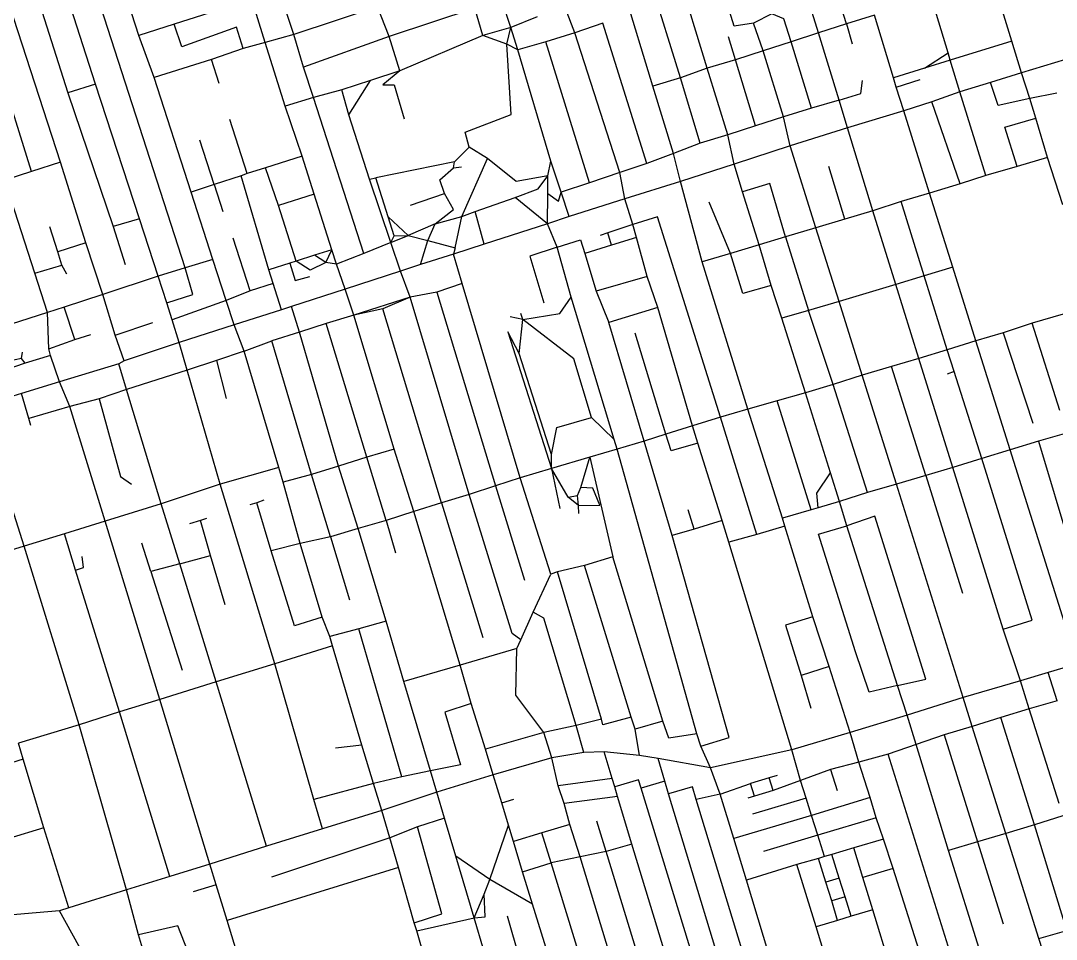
# Model space of a CAD drawing. Header units: metres. Extents: x 609554 to 651406, y 4826501 to 4857446.
# Drawn here: x 626568 to 628360, y 4834474 to 4836062 of the extents above; entities that cross this region are included whole.
import ezdxf

# ---------------------------------------------------------------- set-up
doc = ezdxf.new("R2010")
doc.units = ezdxf.units.M

msp = doc.modelspace()

# ---------------------------------------------------------------- linework, layer by layer
at = {"layer": 'ROADS'}
for points in [[(628283.1, 4836026.8), (628203.4, 4836285.9)], [(628172.6, 4836006.2), (628097.6, 4836253.4)], [(627996.6, 4836056.5), (627944.4, 4836220.9)], [(627948.5, 4836040.8), (627897.1, 4836205.9)], [(626852.8, 4835634.9), (626676.6, 4836180.9)], [(627755.6, 4835979.9), (627705.8, 4836144.3)], [(626697.5, 4835952.5), (626644.3, 4836119.5)], [(627709.4, 4835963.5), (627658.3, 4836128.6)], [(626596.5, 4836104.2), (626650, 4835937.3)], [(626772.8, 4836036.4), (626748, 4836113.7)], [(627661.8, 4835948.9), (627611.5, 4836114.5)], [(627836.2, 4836057.8), (627802.4, 4836052.6), (627784.4, 4836110.7)], [(626637, 4835817.3), (626549.1, 4836088.9)], [(626967.9, 4836099.1), (626833.9, 4836056.3)], [(626991.4, 4836024.6), (626967.9, 4836099.1)], [(627040.5, 4836038.1), (627023.7, 4836090.1)], [(627185.5, 4836086), (627040.5, 4836038.1)], [(627205.5, 4836034.5), (627185.5, 4836086)], [(627353.7, 4836083.5), (627205.5, 4836034.5)], [(627367.6, 4836036.7), (627353.7, 4836083.5)], [(627416, 4836050), (627401.7, 4836093.9)], [(627526.6, 4836041), (627510.9, 4836082.9)], [(627461.8, 4836068.5), (627416, 4836050)], [(627867.9, 4836073.7), (627836.2, 4836057.8)], [(627901, 4836025.7), (627888.6, 4836065.3), (627867.9, 4836073.7)], [(628045.1, 4836071.7), (627996.6, 4836056.5)], [(628078.1, 4835963.4), (628045.1, 4836071.7)], [(626833.9, 4836056.3), (626772.8, 4836036.4)], [(626953.4, 4836013.7), (626941.8, 4836050.9), (626846.9, 4836017), (626833.9, 4836056.3)], [(627416, 4836050), (627367.6, 4836036.7)], [(627409.2, 4836021.6), (627416, 4836050)], [(627428.5, 4836011.5), (627416, 4836050)], [(627651.4, 4835815.3), (627575.3, 4836057.9), (627526.6, 4836041)], [(627852.8, 4836010), (627836.2, 4836057.8)], [(627996.6, 4836056.5), (627948.5, 4836040.8)], [(627996.6, 4836056.5), (628006.8, 4836022.1)], [(626799.3, 4835963.6), (626772.8, 4836036.4)], [(627040.5, 4836038.1), (626991.4, 4836024.6)], [(627057.5, 4835981.8), (627040.5, 4836038.1)], [(627205.5, 4836034.5), (627057.5, 4835981.8)], [(627224.1, 4835975.5), (627205.5, 4836034.5)], [(627367.6, 4836036.7), (627224.1, 4835975.5)], [(627409.2, 4836021.6), (627367.6, 4836036.7)], [(627526.6, 4836041), (627476.7, 4836025.6)], [(627604.7, 4835799.8), (627526.6, 4836041)], [(627804.6, 4835994.5), (627792.9, 4836034)], [(627948.5, 4836040.8), (627901, 4836025.7)], [(627984.3, 4835924.9), (627948.5, 4836040.8)], [(626953.4, 4836013.7), (626898.5, 4835995)], [(626991.4, 4836024.6), (626953.4, 4836013.7)], [(627026, 4835914.4), (626991.4, 4836024.6)], [(627344.3, 4835843.1), (627337, 4835869.2), (627416.8, 4835899.7), (627409.2, 4836021.6)], [(627428.5, 4836011.5), (627409.2, 4836021.6)], [(627476.7, 4836025.6), (627428.5, 4836011.5)], [(627485.1, 4835819.1), (627428.5, 4836011.5)], [(627552.4, 4835781.5), (627476.7, 4836025.6)], [(627852.8, 4836010), (627804.6, 4835994.5)], [(627901, 4836025.7), (627852.8, 4836010)], [(627888.1, 4835896), (627852.8, 4836010)], [(627936, 4835910.8), (627901, 4836025.7)], [(628283.1, 4836026.8), (628176.3, 4835993.8)], [(628299.8, 4835972), (628283.1, 4836026.8)], [(626898.5, 4835995), (626799.3, 4835963.6)], [(626911.7, 4835953.3), (626898.5, 4835995)], [(627804.6, 4835994.5), (627755.6, 4835979.9)], [(627839.6, 4835880.4), (627804.6, 4835994.5)], [(628131.8, 4835980.2), (628172.6, 4836006.2)], [(628176.3, 4835993.8), (628131.8, 4835980.2)], [(628176.3, 4835993.8), (628172.6, 4836006.2)], [(628193.1, 4835939.1), (628176.3, 4835993.8)], [(628394.6, 4836001), (628299.8, 4835972)], [(626587, 4835801.3), (626530.4, 4835981.3), (626481.6, 4835966)], [(627074.6, 4835929), (627057.5, 4835981.8)], [(627224.1, 4835975.5), (627173.3, 4835958.8)], [(627224.1, 4835975.5), (627194.8, 4835951.1), (627214.3, 4835951.3), (627231.8, 4835892.1)], [(627755.6, 4835979.9), (627709.4, 4835963.5)], [(627791.5, 4835864.7), (627755.6, 4835979.9)], [(628131.8, 4835980.2), (628078.1, 4835963.4)], [(626863.3, 4835765.8), (626799.3, 4835963.6)], [(627173.3, 4835958.8), (627123.7, 4835942.6)], [(627135.8, 4835899.2), (627173.3, 4835958.8)], [(627709.4, 4835963.5), (627661.8, 4835948.9)], [(627743.7, 4835850.2), (627709.4, 4835963.5)], [(627984.3, 4835924.9), (628021.7, 4835936.1), (628024.4, 4835958.4)], [(628082.9, 4835947.4), (628078.1, 4835963.4)], [(628082.9, 4835947.4), (628124.2, 4835960.2)], [(628299.8, 4835972), (628246.1, 4835955.3)], [(628313.9, 4835927.4), (628299.8, 4835972)], [(626697.5, 4835952.5), (626650, 4835937.3)], [(626773.6, 4835719.7), (626697.5, 4835952.5)], [(627123.7, 4835942.6), (627074.6, 4835929)], [(627135.8, 4835899.2), (627123.7, 4835942.6)], [(627697.5, 4835832.5), (627661.8, 4835948.9)], [(628096.1, 4835906), (628082.9, 4835947.4)], [(628193.1, 4835939.1), (628144.2, 4835921.8)], [(628246.1, 4835955.3), (628193.1, 4835939.1)], [(628238.1, 4835794.4), (628193.1, 4835939.1)], [(628313.9, 4835927.4), (628259.2, 4835915.3), (628246.1, 4835955.3)], [(626650, 4835937.3), (626728.1, 4835706.3)], [(627074.6, 4835929), (627026, 4835914.4)], [(627161.8, 4835659.6), (627074.6, 4835929)], [(627984.3, 4835924.9), (627936, 4835910.8)], [(627998.6, 4835876.7), (627984.3, 4835924.9)], [(628144.2, 4835921.8), (628096.1, 4835906)], [(628193.7, 4835779.9), (628144.2, 4835921.8)], [(628360.9, 4835936.9), (628313.9, 4835927.4)], [(628324.3, 4835893.6), (628313.9, 4835927.4)], [(627055.3, 4835828), (627026, 4835914.4)], [(627936, 4835910.8), (627888.1, 4835896)], [(628096.1, 4835906), (627998.6, 4835876.7)], [(628140.2, 4835763.8), (628096.1, 4835906)], [(626960.2, 4835797.8), (626930.2, 4835891.4)], [(627171.4, 4835787.8), (627135.8, 4835899.2)], [(627888.1, 4835896), (627839.6, 4835880.4)], [(627899.5, 4835845.6), (627888.1, 4835896)], [(628291.9, 4835809.8), (628271, 4835877.8), (628324.3, 4835893.6)], [(628344.3, 4835825.3), (628324.3, 4835893.6)], [(627839.6, 4835880.4), (627791.5, 4835864.7)], [(627998.6, 4835876.7), (627899.5, 4835845.6)], [(628042.1, 4835733.4), (627998.6, 4835876.7)], [(626902.8, 4835779), (626878.1, 4835855.6)], [(627743.7, 4835850.2), (627697.5, 4835832.5)], [(627791.5, 4835864.7), (627743.7, 4835850.2)], [(627802.4, 4835813.7), (627791.5, 4835864.7)], [(627318.5, 4835817.8), (627344.3, 4835843.1)], [(627375.8, 4835823.8), (627344.3, 4835843.1)], [(627697.5, 4835832.5), (627651.4, 4835815.3)], [(627709.4, 4835783.8), (627697.5, 4835832.5)], [(627899.5, 4835845.6), (627802.4, 4835813.7)], [(627943.8, 4835704.1), (627899.5, 4835845.6)], [(626637, 4835817.3), (626587, 4835801.3)], [(626681.2, 4835678.1), (626637, 4835817.3)], [(627055.3, 4835828), (626992, 4835807.7)], [(627075.9, 4835762), (627055.3, 4835828)], [(627318.5, 4835817.8), (627182.4, 4835790.2)], [(627316.9, 4835807.6), (627318.5, 4835817.8)], [(627331.5, 4835723.2), (627375.8, 4835823.8)], [(627480.2, 4835793.8), (627425.5, 4835784.2), (627375.8, 4835823.8)], [(627480.2, 4835793.8), (627485.1, 4835819.1)], [(627503.3, 4835765.7), (627485.1, 4835819.1)], [(627651.4, 4835815.3), (627604.7, 4835799.8)], [(627802.4, 4835813.7), (627709.4, 4835783.8)], [(627816.9, 4835766.1), (627802.4, 4835813.7)], [(628344.3, 4835825.3), (628291.9, 4835809.8)], [(628370.8, 4835743.9), (628344.3, 4835825.3)], [(626587, 4835801.3), (626541, 4835786.4)], [(626960.2, 4835797.8), (626949.5, 4835793.7)], [(626992, 4835807.7), (626960.2, 4835797.8)], [(627014, 4835742.7), (626992, 4835807.7)], [(627301.4, 4835763), (627293.6, 4835787.1), (627316.9, 4835807.6)], [(627316.9, 4835807.6), (627331, 4835809.5)], [(627604.7, 4835799.8), (627552.4, 4835781.5)], [(627613.2, 4835753.9), (627604.7, 4835799.8)], [(627993.8, 4835719.1), (627966.1, 4835809.9)], [(628291.9, 4835809.8), (628238.1, 4835794.4)], [(626593, 4835625.3), (626541, 4835786.4)], [(626902.8, 4835779), (626863.3, 4835765.8)], [(626949.5, 4835793.7), (626902.8, 4835779)], [(626902.8, 4835779), (626918, 4835732.4)], [(626997.5, 4835631.2), (626949.5, 4835793.7)], [(627171.4, 4835787.8), (627182.4, 4835790.2)], [(627208.4, 4835678.4), (627171.4, 4835787.8)], [(627204, 4835722.7), (627182.4, 4835790.2)], [(627423.5, 4835756.3), (627463.7, 4835771.2), (627480.2, 4835793.8)], [(627480.3, 4835763.5), (627480.2, 4835793.8)], [(627552.4, 4835781.5), (627503.3, 4835765.7)], [(627709.4, 4835783.8), (627613.2, 4835753.9)], [(627747.2, 4835645), (627709.4, 4835783.8)], [(627891.4, 4835688.5), (627864.4, 4835780.7), (627816.9, 4835766.1)], [(628193.7, 4835779.9), (628140.2, 4835763.8)], [(628238.1, 4835794.4), (628193.7, 4835779.9)], [(626900.7, 4835649.3), (626863.3, 4835765.8)], [(627075.9, 4835762), (627014, 4835742.7)], [(627106.5, 4835666), (627075.9, 4835762)], [(627242.8, 4835742.9), (627301.4, 4835763)], [(627285.5, 4835710.8), (627316.8, 4835735.4), (627301.4, 4835763)], [(627479.4, 4835710.9), (627480.3, 4835763.5)], [(627480.3, 4835763.5), (627498.5, 4835749.7), (627503.3, 4835765.7)], [(627517.2, 4835723.5), (627503.3, 4835765.7)], [(627845.5, 4835674.6), (627816.9, 4835766.1)], [(628140.2, 4835763.8), (628091.5, 4835749.5)], [(628180.5, 4835635.8), (628140.2, 4835763.8)], [(627044.8, 4835646.4), (627014, 4835742.7)], [(627354.7, 4835732.1), (627423.5, 4835756.3)], [(627479.4, 4835710.9), (627423.5, 4835756.3)], [(627613.2, 4835753.9), (627517.2, 4835723.5)], [(627627, 4835709.6), (627613.2, 4835753.9)], [(627796.4, 4835659.7), (627759.4, 4835748.2)], [(628091.5, 4835749.5), (628042.1, 4835733.4)], [(628131.3, 4835620.6), (628091.5, 4835749.5)], [(627285.5, 4835710.8), (627331.5, 4835723.2)], [(627319.9, 4835669.1), (627331.5, 4835723.2)], [(627331.5, 4835723.2), (627354.7, 4835732.1)], [(627370.2, 4835675.6), (627354.7, 4835732.1)], [(627517.2, 4835723.5), (627479.4, 4835710.9)], [(627779.1, 4835376.3), (627670, 4835723), (627627, 4835709.6)], [(628042.1, 4835733.4), (627993.8, 4835719.1)], [(628082.3, 4835606), (628042.1, 4835733.4)], [(626632.5, 4835662.5), (626618.8, 4835705.6)], [(626773.6, 4835719.7), (626728.1, 4835706.3)], [(626728.1, 4835706.3), (626748.9, 4835640.3)], [(626806.2, 4835620.3), (626773.6, 4835719.7)], [(627238.5, 4835690.9), (627204, 4835722.7)], [(627214.3, 4835689.8), (627204, 4835722.7)], [(627285.5, 4835710.8), (627238.5, 4835690.9)], [(627272.8, 4835681.8), (627285.5, 4835710.8)], [(627479.4, 4835710.9), (627370.2, 4835675.6)], [(627496.4, 4835670.4), (627479.4, 4835710.9)], [(627627, 4835709.6), (627583.7, 4835695)], [(627633.8, 4835687.2), (627627, 4835709.6)], [(627993.8, 4835719.1), (627943.8, 4835704.1)], [(627208.4, 4835678.4), (627238.5, 4835690.9)], [(627208.4, 4835678.4), (627214.3, 4835689.8)], [(627214.3, 4835689.8), (627238.5, 4835690.9)], [(627238.5, 4835690.9), (627272.8, 4835681.8)], [(627583.7, 4835695), (627570.5, 4835690.9)], [(627590.3, 4835673.8), (627583.7, 4835695)], [(627633.8, 4835687.2), (627590.3, 4835673.8)], [(627652.2, 4835619.8), (627633.8, 4835687.2)], [(627891.4, 4835688.5), (627845.5, 4835674.6)], [(627943.8, 4835704.1), (627891.4, 4835688.5)], [(627891.4, 4835688.5), (627931.3, 4835560.8)], [(627984.1, 4835576.4), (627943.8, 4835704.1)], [(626681.2, 4835678.1), (626632.5, 4835662.5)], [(626710.5, 4835588.6), (626681.2, 4835678.1)], [(626965, 4835594.9), (626935.7, 4835686.1)], [(627208.4, 4835678.4), (627161.8, 4835659.6)], [(627225.1, 4835629.2), (627208.4, 4835678.4)], [(627260, 4835640.3), (627272.8, 4835681.8)], [(627272.8, 4835681.8), (627319.9, 4835669.1)], [(627370.2, 4835675.6), (627316.9, 4835658.4)], [(627496.4, 4835670.4), (627449.2, 4835654.9), (627473, 4835574)], [(627496.4, 4835670.4), (627536.9, 4835682.9), (627543.9, 4835659.6)], [(627520.4, 4835583.7), (627496.4, 4835670.4)], [(627590.3, 4835673.8), (627543.9, 4835659.6)], [(627845.5, 4835674.6), (627796.4, 4835659.7)], [(627866.7, 4835604.2), (627845.5, 4835674.6)], [(626639.2, 4835639.5), (626632.5, 4835662.5)], [(627076.7, 4835656.4), (627044.8, 4835646.4)], [(627106.5, 4835666), (627076.7, 4835656.4)], [(627095.9, 4835643.7), (627076.7, 4835656.4)], [(627095.9, 4835643.7), (627106.5, 4835666)], [(627114.5, 4835641.1), (627106.5, 4835666)], [(627161.8, 4835659.6), (627114.5, 4835641.1)], [(627316.9, 4835658.4), (627260, 4835640.3)], [(627319.9, 4835669.1), (627316.9, 4835658.4)], [(627332.2, 4835607.4), (627316.9, 4835658.4)], [(627543.9, 4835659.6), (627563.6, 4835594.2)], [(627796.4, 4835659.7), (627747.2, 4835645)], [(627866.7, 4835604.2), (627817.6, 4835590.6), (627796.4, 4835659.7)], [(626593, 4835625.3), (626639.2, 4835639.5)], [(626648.1, 4835623.7), (626639.2, 4835639.5)], [(626852.8, 4835634.9), (626806.2, 4835620.3)], [(626821.1, 4835574.1), (626866.3, 4835588.6), (626852.8, 4835634.9)], [(626900.7, 4835649.3), (626852.8, 4835634.9)], [(626923.8, 4835578.3), (626900.7, 4835649.3)], [(627033.7, 4835642.6), (626997.5, 4835631.2)], [(627044.8, 4835646.4), (627033.7, 4835642.6)], [(627033.7, 4835642.6), (627043.3, 4835613), (627068.2, 4835619.9)], [(627095.9, 4835643.7), (627069.1, 4835630.5), (627044.8, 4835646.4)], [(627114.5, 4835641.1), (627095.9, 4835643.7)], [(627129.6, 4835598.1), (627114.5, 4835641.1)], [(627260, 4835640.3), (627225.1, 4835629.2)], [(627825.9, 4835390.4), (627747.2, 4835645)], [(628180.5, 4835635.8), (628131.3, 4835620.6)], [(628220.5, 4835508.6), (628180.5, 4835635.8)], [(626614.6, 4835557.3), (626593, 4835625.3)], [(626806.2, 4835620.3), (626710.5, 4835588.6)], [(626821.1, 4835574.1), (626806.2, 4835620.3)], [(627005.1, 4835607.5), (626997.5, 4835631.2)], [(627225.1, 4835629.2), (627129.6, 4835598.1)], [(627242.1, 4835583.7), (627225.1, 4835629.2)], [(627652.2, 4835619.8), (627563.6, 4835594.2)], [(627670.2, 4835565.9), (627652.2, 4835619.8)], [(628131.3, 4835620.6), (628082.3, 4835606)], [(628170.9, 4835493.1), (628131.3, 4835620.6)], [(627005.1, 4835607.5), (626965, 4835594.9)], [(627019.5, 4835562.3), (627005.1, 4835607.5)], [(627129.6, 4835598.1), (627036.9, 4835567.7)], [(627144.7, 4835552.7), (627129.6, 4835598.1)], [(627332.2, 4835607.4), (627288.4, 4835592.8)], [(627432.2, 4835271.5), (627332.2, 4835607.4)], [(627885.2, 4835547.5), (627866.7, 4835604.2)], [(628082.3, 4835606), (627984.1, 4835576.4)], [(628121.9, 4835478.2), (628082.3, 4835606)], [(626710.5, 4835588.6), (626643.3, 4835566.9)], [(626731.7, 4835518.2), (626710.5, 4835588.6)], [(626965, 4835594.9), (626923.8, 4835578.3)], [(627242.1, 4835583.7), (627144.7, 4835552.7)], [(627242.1, 4835583.7), (627194.8, 4835563.7)], [(627288.4, 4835592.8), (627242.1, 4835583.7)], [(627343.8, 4835242.8), (627242.1, 4835583.7)], [(627288.4, 4835592.8), (627389.8, 4835257.8)], [(627436.9, 4835545.4), (627500.7, 4835555.7), (627520.4, 4835583.7)], [(627594.9, 4835337.6), (627520.4, 4835583.7)], [(627563.6, 4835594.2), (627585.6, 4835540.3)], [(626643.3, 4835566.9), (626614.6, 4835557.3)], [(626661.9, 4835510.7), (626643.3, 4835566.9)], [(626830.5, 4835544.8), (626821.1, 4835574.1)], [(626923.8, 4835578.3), (626830.5, 4835544.8)], [(626937.4, 4835535.9), (626923.8, 4835578.3)], [(627019.5, 4835562.3), (626937.4, 4835535.9)], [(627036.9, 4835567.7), (627019.5, 4835562.3)], [(627050.8, 4835523.6), (627036.9, 4835567.7)], [(627194.8, 4835563.7), (627144.7, 4835552.7)], [(627296.2, 4835228.6), (627194.8, 4835563.7)], [(627670.2, 4835565.9), (627585.6, 4835540.3)], [(627730.5, 4835361.7), (627670.2, 4835565.9)], [(627984.1, 4835576.4), (627931.3, 4835560.8)], [(628023.9, 4835449.1), (627984.1, 4835576.4)], [(626614.6, 4835557.3), (626518.7, 4835526.9)], [(626616.9, 4835494.8), (626614.6, 4835557.3)], [(626842.7, 4835505.5), (626830.5, 4835544.8)], [(627144.7, 4835552.7), (627097, 4835538.5)], [(627214.4, 4835321.2), (627144.7, 4835552.7)], [(627436.9, 4835545.4), (627415.1, 4835550.2)], [(627430.7, 4835486.8), (627436.9, 4835545.4)], [(627436.9, 4835545.4), (627433.7, 4835555.9)], [(627555.8, 4835376.1), (627525.4, 4835477.5), (627436.9, 4835545.4)], [(627931.3, 4835560.8), (627885.2, 4835547.5)], [(627926, 4835418.4), (627885.2, 4835547.5)], [(627973.6, 4835433), (627931.3, 4835560.8)], [(628371.6, 4835554.8), (628318.1, 4835539)], [(626731.7, 4835518.2), (626797, 4835539.9)], [(626937.4, 4835535.9), (626842.7, 4835505.5)], [(626954.8, 4835490.6), (626937.4, 4835535.9)], [(627097, 4835538.5), (627050.8, 4835523.6)], [(627167.3, 4835307.1), (627097, 4835538.5)], [(627646.7, 4835335.1), (627585.6, 4835540.3)], [(628318.1, 4835539), (628267.9, 4835522.4)], [(628365.7, 4835387.9), (628318.1, 4835539)], [(626616.9, 4835494.8), (626661.9, 4835510.7)], [(626661.9, 4835510.7), (626689.8, 4835519.6)], [(626747.4, 4835474), (626731.7, 4835518.2)], [(626954.8, 4835490.6), (627002.6, 4835508.2)], [(627050.8, 4835523.6), (627002.6, 4835508.2)], [(627071.2, 4835277.4), (627002.6, 4835508.2)], [(627118.1, 4835291.8), (627050.8, 4835523.6)], [(627430.7, 4835486.8), (627410.9, 4835523.8), (627486.5, 4835287.5)], [(627684.4, 4835347.3), (627631.1, 4835521.9)], [(628220.5, 4835508.6), (628170.9, 4835493.1)], [(628267.9, 4835522.4), (628220.5, 4835508.6)], [(628280, 4835320), (628220.5, 4835508.6)], [(628267.9, 4835522.4), (628319, 4835366.3)], [(626619.7, 4835483.2), (626616.9, 4835494.8)], [(626842.7, 4835505.5), (626747.4, 4835474)], [(626856.2, 4835457.6), (626842.7, 4835505.5)], [(626954.8, 4835490.6), (626907.2, 4835474.2)], [(627014.9, 4835289.5), (626954.8, 4835490.6)], [(628170.9, 4835493.1), (628121.9, 4835478.2)], [(628183, 4835455.4), (628170.9, 4835493.1)], [(626569.5, 4835477.8), (626537, 4835470.9)], [(626569.5, 4835477.8), (626571.6, 4835489)], [(626576.2, 4835470), (626569.5, 4835477.8)], [(626619.7, 4835483.2), (626576.2, 4835470)], [(626635.3, 4835437.8), (626619.7, 4835483.2)], [(626747.4, 4835474), (626737.9, 4835468.6)], [(626907.2, 4835474.2), (626856.2, 4835457.6)], [(626907.2, 4835474.2), (626923.7, 4835409)], [(627486.5, 4835311.8), (627430.7, 4835486.8)], [(628121.9, 4835478.2), (628074.5, 4835463.9)], [(628180.6, 4835289.7), (628121.9, 4835478.2)], [(626576.2, 4835470), (626541.1, 4835457.5)], [(626737.9, 4835468.6), (626635.3, 4835437.8)], [(626751.2, 4835424.1), (626737.9, 4835468.6)], [(626856.2, 4835457.6), (626751.2, 4835424.1)], [(626913.6, 4835260.4), (626856.2, 4835457.6)], [(628074.5, 4835463.9), (628023.9, 4835449.1)], [(628133.8, 4835275.7), (628074.5, 4835463.9)], [(628183, 4835455.4), (628170.8, 4835451)], [(628230.7, 4835305), (628183, 4835455.4)], [(626635.3, 4835437.8), (626569.5, 4835417.3)], [(626653.5, 4835394.8), (626635.3, 4835437.8)], [(628023.9, 4835449.1), (627973.6, 4835433)], [(628083.3, 4835260.5), (628023.9, 4835449.1)], [(626751.2, 4835424.1), (626704, 4835408.4)], [(626811.3, 4835226.5), (626751.2, 4835424.1)], [(627926, 4835418.4), (627876.7, 4835404.8)], [(627973.6, 4835433), (627926, 4835418.4)], [(627969.3, 4835280.3), (627926, 4835418.4)], [(628032.9, 4835246.2), (627973.6, 4835433)], [(626569.5, 4835417.3), (626554.8, 4835412.8)], [(626582.6, 4835374.4), (626569.5, 4835417.3)], [(626704, 4835408.4), (626653.5, 4835394.8)], [(626704, 4835408.4), (626740.8, 4835274.1), (626760.1, 4835260.5)], [(627876.7, 4835404.8), (627825.9, 4835390.4)], [(627935.8, 4835216.3), (627876.7, 4835404.8)], [(626574.3, 4835153.6), (626497.8, 4835394.6)], [(626653.5, 4835394.8), (626582.6, 4835374.4)], [(626714.2, 4835196.7), (626653.5, 4835394.8)], [(627825.9, 4835390.4), (627779.1, 4835376.3)], [(627886, 4835201.6), (627825.9, 4835390.4)], [(626586, 4835361.8), (626582.6, 4835374.4)], [(627486.5, 4835311.8), (627495.7, 4835358.5), (627555.8, 4835376.1)], [(627594.9, 4835337.6), (627555.8, 4835376.1)], [(627779.1, 4835376.3), (627730.5, 4835361.7)], [(627842, 4835173.5), (627779.1, 4835376.3)], [(627684.4, 4835347.3), (627646.7, 4835335.1)], [(627730.5, 4835361.7), (627684.4, 4835347.3)], [(627739.6, 4835331.8), (627693.5, 4835318.1), (627684.4, 4835347.3)], [(627739.6, 4835331.8), (627730.5, 4835361.7)], [(628377.6, 4835348.8), (628328.9, 4835334.7)], [(627599.9, 4835321.1), (627594.9, 4835337.6)], [(627646.7, 4835335.1), (627599.9, 4835321.1)], [(627695.4, 4835171.7), (627646.7, 4835335.1)], [(627782, 4835197.9), (627739.6, 4835331.8)], [(628328.9, 4835334.7), (628280, 4835320)], [(628328.9, 4835334.7), (628384.8, 4835148.2)], [(627214.4, 4835321.2), (627167.3, 4835307.1)], [(627248.4, 4835213.2), (627214.4, 4835321.2)], [(627486.5, 4835287.5), (627486.5, 4835311.8)], [(627599.9, 4835321.1), (627553.1, 4835307.2)], [(627738.2, 4834829.1), (627599.9, 4835321.1)], [(628280, 4835320), (628230.7, 4835305)], [(628396.2, 4834950.2), (628280, 4835320)], [(627167.3, 4835307.1), (627118.1, 4835291.8)], [(627200.5, 4835198), (627167.3, 4835307.1)], [(627553.1, 4835307.2), (627486.5, 4835287.5)], [(627537, 4835254.7), (627553.1, 4835307.2)], [(627553.1, 4835307.2), (627592.5, 4835135.2)], [(628230.7, 4835305), (628180.6, 4835289.7)], [(628267.9, 4835009.9), (628318, 4835025.5), (628230.7, 4835305)], [(627014.9, 4835289.5), (626913.6, 4835260.4)], [(627022.5, 4835264.1), (627014.9, 4835289.5)], [(627071.2, 4835277.4), (627022.5, 4835264.1)], [(627118.1, 4835291.8), (627071.2, 4835277.4)], [(627104.1, 4835169.7), (627071.2, 4835277.4)], [(627152.2, 4835184.1), (627118.1, 4835291.8)], [(627486.5, 4835287.5), (627432.2, 4835271.5)], [(627486.5, 4835287.5), (627501.1, 4835218.8)], [(627515.6, 4835238.4), (627486.5, 4835287.5)], [(627947.6, 4835219.8), (627945.7, 4835244.9), (627969.3, 4835280.3)], [(627985, 4835230.5), (627969.3, 4835280.3)], [(628133.8, 4835275.7), (628083.3, 4835260.5)], [(628180.6, 4835289.7), (628133.8, 4835275.7)], [(628133.8, 4835275.7), (628197.5, 4835072)], [(628267.9, 4835009.9), (628180.6, 4835289.7)], [(626913.6, 4835260.4), (626811.3, 4835226.5)], [(627007.9, 4834949.9), (626913.6, 4835260.4)], [(627051.6, 4835157.8), (627022.5, 4835264.1)], [(627389.8, 4835257.8), (627343.8, 4835242.8)], [(627432.2, 4835271.5), (627389.8, 4835257.8)], [(627389.8, 4835257.8), (627439.6, 4835094.4)], [(627485.2, 4835104.8), (627432.2, 4835271.5)], [(628083.3, 4835260.5), (628032.9, 4835246.2)], [(628198.8, 4834891.5), (628083.3, 4835260.5)], [(627343.8, 4835242.8), (627296.2, 4835228.6)], [(627433.3, 4834991.4), (627418.5, 4835002.6), (627343.8, 4835242.8)], [(627515.6, 4835238.4), (627531.7, 4835241.2)], [(627531.7, 4835241.2), (627537, 4835254.7)], [(627533.3, 4835223.9), (627531.7, 4835241.2)], [(627533.3, 4835223.9), (627570, 4835224.4), (627558.2, 4835253.8), (627537, 4835254.7)], [(628032.9, 4835246.2), (627985, 4835230.5)], [(626811.3, 4835226.5), (626714.2, 4835196.7)], [(626843.8, 4835122.6), (626811.3, 4835226.5)], [(626977, 4835228.5), (626964.7, 4835224.8)], [(626989, 4835233), (626977, 4835228.5)], [(627001.6, 4835145.2), (626977, 4835228.5)], [(627296.2, 4835228.6), (627248.4, 4835213.2)], [(627296.2, 4835228.6), (627368, 4834995.7)], [(627533.3, 4835223.9), (627515.6, 4835238.4)], [(627533.9, 4835209.9), (627533.3, 4835223.9)], [(627985, 4835230.5), (627947.6, 4835219.8)], [(627997.6, 4835188.6), (627985, 4835230.5)], [(627248.4, 4835213.2), (627200.5, 4835198)], [(627328.8, 4834947.7), (627248.4, 4835213.2)], [(627733.1, 4835183.1), (627722.9, 4835216.2)], [(627935.8, 4835216.3), (627886, 4835201.6)], [(627947.6, 4835219.8), (627935.8, 4835216.3)], [(628085, 4834912.5), (628134.3, 4834923.6), (628046, 4835205.1), (627997.6, 4835188.6)], [(626714.2, 4835196.7), (626644, 4835174.6)], [(626808.9, 4834888.5), (626714.2, 4835196.7)], [(626879.2, 4835197.7), (626860.3, 4835192)], [(626889.9, 4835201.3), (626879.2, 4835197.7)], [(626896.7, 4835137.3), (626879.2, 4835197.7)], [(627200.5, 4835198), (627152.2, 4835184.1)], [(627200.5, 4835198), (627216.4, 4835141.7)], [(627782, 4835197.9), (627733.1, 4835183.1)], [(627793.1, 4835160.6), (627782, 4835197.9)], [(627890.1, 4835187.9), (627842, 4835173.5)], [(627890.1, 4835187.9), (627886, 4835201.6)], [(627938.5, 4835031.4), (627890.1, 4835187.9)], [(628085, 4834912.5), (628036.1, 4834901.1), (628012.2, 4834970.5), (627948.2, 4835174.1), (627997.6, 4835188.6)], [(628085, 4834912.5), (627997.6, 4835188.6)], [(626644, 4835174.6), (626574.3, 4835153.6)], [(626662.8, 4835111.9), (626644, 4835174.6)], [(627104.1, 4835169.7), (627051.6, 4835157.8)], [(627152.2, 4835184.1), (627104.1, 4835169.7)], [(627104.1, 4835169.7), (627136.8, 4835060.9)], [(627200.6, 4835023.7), (627152.2, 4835184.1)], [(627733.1, 4835183.1), (627695.4, 4835171.7)], [(627744.7, 4834807.4), (627793.7, 4834822.4), (627695.4, 4835171.7)], [(627842, 4835173.5), (627793.1, 4835160.6)], [(626574.3, 4835153.6), (626469.4, 4835121.1)], [(626669.5, 4834844.7), (626574.3, 4835153.6)], [(626793.2, 4835109.8), (626778.1, 4835158.7)], [(627051.6, 4835157.8), (627001.6, 4835145.2)], [(627089.9, 4835030.6), (627051.6, 4835157.8)], [(627902.4, 4834801.4), (627793.1, 4835160.6)], [(626662.8, 4835111.9), (626677.1, 4835116.6), (626674.8, 4835135.4)], [(626843.8, 4835122.6), (626896.7, 4835137.3)], [(626922.2, 4835052.1), (626896.7, 4835137.3)], [(627089.9, 4835030.6), (627042, 4835015.4), (627001.6, 4835145.2)], [(627592.5, 4835135.2), (627543.7, 4835120)], [(627679.2, 4834851.1), (627592.5, 4835135.2)], [(626843.8, 4835122.6), (626793.2, 4835109.8)], [(626906.4, 4834918.7), (626843.8, 4835122.6)], [(627543.7, 4835120), (627496.9, 4835108.8)], [(627624.6, 4834857.7), (627543.7, 4835120)], [(626739, 4834866.8), (626662.8, 4835111.9)], [(626793.2, 4835109.8), (626847.4, 4834938.9)], [(627455, 4835039.4), (627485.2, 4835104.8)], [(627496.9, 4835108.8), (627485.2, 4835104.8)], [(627573.1, 4834854.5), (627496.9, 4835108.8)], [(627102.8, 4834997), (627089.9, 4835030.6)], [(627433.3, 4834991.4), (627455, 4835039.4)], [(627529.1, 4834843.4), (627473.5, 4835029), (627455, 4835039.4)], [(627938.5, 4835031.4), (627891.3, 4835016.8), (627918.2, 4834929.9)], [(627966.9, 4834945.5), (627938.5, 4835031.4)], [(627153.3, 4835010.6), (627102.8, 4834997)], [(627200.6, 4835023.7), (627153.3, 4835010.6)], [(627227.4, 4834754.6), (627153.3, 4835010.6)], [(627230.9, 4834919.5), (627200.6, 4835023.7)], [(628297.7, 4834920.7), (628267.9, 4835009.9)], [(627107.4, 4834980.8), (627102.8, 4834997)], [(627426.4, 4834976.2), (627433.3, 4834991.4)], [(627107.4, 4834980.8), (627007.9, 4834949.9)], [(627158.6, 4834809.5), (627107.4, 4834980.8)], [(627426.4, 4834976.2), (627328.8, 4834947.7)], [(627473.5, 4834831.5), (627424.9, 4834896), (627426.4, 4834976.2)], [(627007.9, 4834949.9), (626906.4, 4834918.7)], [(627075.2, 4834715.3), (627007.9, 4834949.9)], [(627328.8, 4834947.7), (627230.9, 4834919.5)], [(627347.6, 4834881.6), (627328.8, 4834947.7)], [(627966.9, 4834945.5), (627918.2, 4834929.9)], [(628002.9, 4834831.5), (627966.9, 4834945.5)], [(628345.6, 4834935.2), (628297.7, 4834920.7)], [(628396.2, 4834950.2), (628345.6, 4834935.2)], [(628361.2, 4834885.9), (628345.6, 4834935.2)], [(626906.4, 4834918.7), (626808.9, 4834888.5)], [(626993.7, 4834634.6), (626906.4, 4834918.7)], [(627277.2, 4834765), (627230.9, 4834919.5)], [(627918.2, 4834929.9), (627935.4, 4834873.1)], [(628297.7, 4834920.7), (628198.8, 4834891.5)], [(628313, 4834871.9), (628297.7, 4834920.7)], [(628101.5, 4834861.4), (628085, 4834912.5)], [(626808.9, 4834888.5), (626739, 4834866.8)], [(626895.3, 4834603.6), (626808.9, 4834888.5)], [(627347.6, 4834881.6), (627302.1, 4834866.6), (627329.2, 4834775.5), (627277.2, 4834765)], [(627372.1, 4834802.3), (627347.6, 4834881.6)], [(628198.8, 4834891.5), (628101.5, 4834861.4)], [(628214.4, 4834841.7), (628198.8, 4834891.5)], [(628361.2, 4834885.9), (628313, 4834871.9)], [(626739, 4834866.8), (626669.5, 4834844.7)], [(626826.4, 4834582.3), (626739, 4834866.8)], [(628313, 4834871.9), (628263.8, 4834856.9)], [(628364.5, 4834708.6), (628313, 4834871.9)], [(627573.1, 4834854.5), (627529.1, 4834843.4)], [(627624.6, 4834857.7), (627575.6, 4834844.4), (627573.1, 4834854.5)], [(627631, 4834837.1), (627624.6, 4834857.7)], [(627679.2, 4834851.1), (627631, 4834837.1)], [(627738.2, 4834829.1), (627689.4, 4834821.7), (627679.2, 4834851.1)], [(628101.5, 4834861.4), (628002.9, 4834831.5)], [(628117.5, 4834810.5), (628101.5, 4834861.4)], [(628263.8, 4834856.9), (628214.4, 4834841.7)], [(628321.8, 4834671.6), (628263.8, 4834856.9)], [(626669.5, 4834844.7), (626564.5, 4834812.9)], [(626751.2, 4834559.1), (626669.5, 4834844.7)], [(627473.5, 4834831.5), (627372.1, 4834802.3)], [(627529.1, 4834843.4), (627473.5, 4834831.5)], [(627487.1, 4834787.6), (627473.5, 4834831.5)], [(627542.5, 4834796.6), (627529.1, 4834843.4)], [(627638.6, 4834791.7), (627631, 4834837.1)], [(627744.7, 4834807.4), (627738.2, 4834829.1)], [(628002.9, 4834831.5), (627902.4, 4834801.4)], [(628018.2, 4834780), (628002.9, 4834831.5)], [(628165.6, 4834827.2), (628117.5, 4834810.5)], [(628214.4, 4834841.7), (628165.6, 4834827.2)], [(628165.6, 4834827.2), (628223.6, 4834642)], [(628272.5, 4834656.3), (628214.4, 4834841.7)], [(626572.4, 4834785.2), (626564.5, 4834812.9)], [(627158.6, 4834809.5), (627112.7, 4834804.4)], [(627178.5, 4834743.1), (627158.6, 4834809.5)], [(628117.5, 4834810.5), (628068.7, 4834793.8)], [(628173, 4834627.2), (628117.5, 4834810.5)], [(627385.7, 4834758.1), (627372.1, 4834802.3)], [(627542.5, 4834796.6), (627487.1, 4834787.6)], [(627577.8, 4834797.8), (627542.5, 4834796.6)], [(627591.6, 4834751.6), (627577.8, 4834797.8)], [(627638.6, 4834791.7), (627577.8, 4834797.8)], [(627670.8, 4834786.3), (627638.6, 4834791.7)], [(627761.8, 4834769.9), (627744.7, 4834807.4)], [(627902.4, 4834801.4), (627761.8, 4834769.9)], [(627917.5, 4834748.5), (627902.4, 4834801.4)], [(628068.7, 4834793.8), (628018.2, 4834780)], [(628181.1, 4834434.1), (628068.7, 4834793.8)], [(626572.4, 4834785.2), (626450.9, 4834747)], [(626608.1, 4834666.5), (626572.4, 4834785.2)], [(627487.1, 4834787.6), (627385.7, 4834758.1)], [(627498.3, 4834739.1), (627487.1, 4834787.6)], [(627761.8, 4834769.9), (627670.8, 4834786.3)], [(627682.5, 4834746.9), (627670.8, 4834786.3)], [(628018.2, 4834780), (627969.3, 4834767.5)], [(628037.7, 4834718.8), (628018.2, 4834780)], [(627277.2, 4834765), (627227.4, 4834754.6)], [(627288.3, 4834728), (627277.2, 4834765)], [(627385.7, 4834758.1), (627288.3, 4834728)], [(627400.4, 4834709.5), (627385.7, 4834758.1)], [(627778.4, 4834724.8), (627761.8, 4834769.9)], [(627876.7, 4834757), (627863.1, 4834752.7)], [(627969.3, 4834767.5), (627917.5, 4834748.5)], [(627969.3, 4834767.5), (627980.7, 4834731.2)], [(627178.5, 4834743.1), (627075.2, 4834715.3)], [(627227.4, 4834754.6), (627178.5, 4834743.1)], [(627192.8, 4834696.4), (627178.5, 4834743.1)], [(627591.6, 4834751.6), (627498.3, 4834739.1)], [(627508.3, 4834708.5), (627498.3, 4834739.1)], [(627596.2, 4834737.3), (627591.6, 4834751.6)], [(627641.8, 4834735), (627637.3, 4834749.3), (627596.2, 4834737.3)], [(627682.5, 4834746.9), (627641.8, 4834735)], [(627688.8, 4834725.3), (627682.5, 4834746.9)], [(627778.4, 4834724.8), (627830.7, 4834743)], [(627863.1, 4834752.7), (627830.7, 4834743)], [(627837.4, 4834721.3), (627830.7, 4834743)], [(627870.2, 4834730.8), (627863.1, 4834752.7)], [(627917.5, 4834748.5), (627870.2, 4834730.8)], [(627927.1, 4834717.6), (627917.5, 4834748.5)], [(627288.3, 4834728), (627192.8, 4834696.4)], [(627301.7, 4834682.8), (627288.3, 4834728)], [(627600.9, 4834720.4), (627508.3, 4834708.5)], [(627600.9, 4834720.4), (627596.2, 4834737.3)], [(627625.5, 4834638.3), (627600.9, 4834720.4)], [(627771.7, 4834309.7), (627641.8, 4834735)], [(627736.8, 4834715.6), (627730.3, 4834737.3), (627688.8, 4834725.3)], [(627811.7, 4834320.6), (627688.8, 4834725.3)], [(627778.4, 4834724.8), (627736.8, 4834715.6)], [(627802.2, 4834647.8), (627778.4, 4834724.8)], [(627837.4, 4834721.3), (627826.3, 4834717.6)], [(627870.2, 4834730.8), (627837.4, 4834721.3)], [(627090.1, 4834664.9), (627075.2, 4834715.3)], [(627400.4, 4834709.5), (627421.6, 4834715.8)], [(627412.1, 4834671), (627400.4, 4834709.5)], [(627518.1, 4834672.2), (627508.3, 4834708.5)], [(627853.4, 4834334), (627736.8, 4834715.6)], [(627927.1, 4834717.6), (627834.5, 4834689.9)], [(627936, 4834687.7), (627927.1, 4834717.6)], [(628037.7, 4834718.8), (627936, 4834687.7)], [(628048.3, 4834683.5), (628037.7, 4834718.8)], [(627192.8, 4834696.4), (627090.1, 4834664.9)], [(627206.7, 4834649.3), (627192.8, 4834696.4)], [(627936, 4834687.7), (627802.2, 4834647.8)], [(627947.1, 4834653.5), (627936, 4834687.7)], [(628371.1, 4834687.1), (628321.8, 4834671.6)], [(626608.1, 4834666.5), (626486.8, 4834629.6)], [(626651.4, 4834528), (626608.1, 4834666.5)], [(627254.5, 4834668.3), (627206.7, 4834649.3)], [(627249.2, 4834502.2), (627297, 4834517.7), (627254.5, 4834668.3)], [(627301.7, 4834682.8), (627254.5, 4834668.3)], [(627321.3, 4834617.4), (627301.7, 4834682.8)], [(627380, 4834577), (627412.1, 4834671)], [(627420.6, 4834642.9), (627412.1, 4834671)], [(627518.1, 4834672.2), (627470, 4834657.8)], [(627536.3, 4834616.1), (627518.1, 4834672.2)], [(627580.8, 4834625.2), (627565, 4834678)], [(628048.3, 4834683.5), (627947.1, 4834653.5)], [(628060.9, 4834646.7), (628048.3, 4834683.5)], [(628321.8, 4834671.6), (628272.5, 4834656.3)], [(628329.8, 4834474.9), (628378, 4834488.7), (628321.8, 4834671.6)], [(627090.1, 4834664.9), (626993.7, 4834634.6)], [(627206.7, 4834649.3), (627001.9, 4834581.1)], [(627221.9, 4834597.9), (627206.7, 4834649.3)], [(627470, 4834657.8), (627420.6, 4834642.9)], [(627486, 4834605.6), (627470, 4834657.8)], [(627947.1, 4834653.5), (627853.2, 4834625.6)], [(627958.7, 4834616.6), (627947.1, 4834653.5)], [(628272.5, 4834656.3), (628223.6, 4834642)], [(628329.8, 4834474.9), (628272.5, 4834656.3)], [(626993.7, 4834634.6), (626895.3, 4834603.6)], [(627436.6, 4834590), (627420.6, 4834642.9)], [(627625.5, 4834638.3), (627580.8, 4834625.2)], [(627730.6, 4834294.1), (627625.5, 4834638.3)], [(627824.1, 4834576), (627802.2, 4834647.8)], [(628009.3, 4834631.5), (627971.4, 4834620.1)], [(628060.9, 4834646.7), (628009.3, 4834631.5)], [(628025.3, 4834580.5), (628009.3, 4834631.5)], [(628077.6, 4834596.1), (628060.9, 4834646.7)], [(628223.6, 4834642), (628173, 4834627.2)], [(628223.6, 4834642), (628267.6, 4834500.1)], [(627352.9, 4834510.9), (627321.3, 4834617.4)], [(627380, 4834577), (627321.3, 4834617.4)], [(627536.3, 4834616.1), (627486, 4834605.6)], [(627580.8, 4834625.2), (627536.3, 4834616.1)], [(627600.8, 4834403.8), (627536.3, 4834616.1)], [(627687.1, 4834278.2), (627580.8, 4834625.2)], [(627948.2, 4834613.5), (627910.9, 4834602.7)], [(627958.7, 4834616.6), (627948.2, 4834613.5)], [(627961.2, 4834572.3), (627948.2, 4834613.5)], [(627971.4, 4834620.1), (627958.7, 4834616.6)], [(627984.3, 4834579.4), (627971.4, 4834620.1)], [(628229, 4834448.5), (628173, 4834627.2)], [(626895.3, 4834603.6), (626826.4, 4834582.3)], [(626906.7, 4834567.8), (626895.3, 4834603.6)], [(627221.9, 4834597.9), (626925.4, 4834506.2)], [(627249.2, 4834502.2), (627221.9, 4834597.9)], [(627436.6, 4834590), (627486, 4834605.6)], [(627552.3, 4834389.5), (627486, 4834605.6)], [(627910.9, 4834602.7), (627824.1, 4834576)], [(627944.2, 4834495.2), (627910.9, 4834602.7)], [(628077.6, 4834596.1), (628025.3, 4834580.5)], [(628133.3, 4834419.5), (628077.6, 4834596.1)], [(626826.4, 4834582.3), (626751.2, 4834559.1)], [(627370.3, 4834551.9), (627380, 4834577)], [(627453.5, 4834534.3), (627380, 4834577)], [(627453.5, 4834534.3), (627436.6, 4834590)], [(627984.3, 4834579.4), (627961.2, 4834572.3)], [(627994.3, 4834547.2), (627984.3, 4834579.4)], [(628042.2, 4834524.3), (628025.3, 4834580.5)], [(626751.2, 4834559.1), (626651.4, 4834528)], [(626772.1, 4834481.1), (626751.2, 4834559.1)], [(626906.7, 4834567.8), (626866.7, 4834555.9)], [(626925.4, 4834506.2), (626906.7, 4834567.8)], [(627873.5, 4834411.5), (627824.1, 4834576)], [(627971.2, 4834540.2), (627961.2, 4834572.3)], [(627352.9, 4834510.9), (627370.3, 4834551.9)], [(627352.9, 4834510.9), (627371.7, 4834512.2), (627370.3, 4834551.9)], [(627994.3, 4834547.2), (627971.2, 4834540.2)], [(628005.1, 4834513.4), (627994.3, 4834547.2)], [(626635.6, 4834522.7), (626520.7, 4834512.8)], [(626651.4, 4834528), (626635.6, 4834522.7)], [(626724.2, 4834409.4), (626681, 4834440.7), (626635.6, 4834522.7)], [(627503.2, 4834375), (627453.5, 4834534.3)], [(627981.4, 4834506.3), (627971.2, 4834540.2)], [(628042.2, 4834524.3), (628005.1, 4834513.4)], [(628072.9, 4834424.4), (628042.2, 4834524.3)], [(626941.6, 4834453.2), (626925.4, 4834506.2)], [(627253.3, 4834488), (627352.9, 4834510.9)], [(627386.4, 4834397.5), (627352.9, 4834510.9)], [(627454.3, 4834361), (627410.4, 4834513.4)], [(627981.4, 4834506.3), (627944.2, 4834495.2)], [(628005.1, 4834513.4), (627981.4, 4834506.3)], [(626863.2, 4834438.3), (626839.9, 4834496.8), (626772.1, 4834481.1)], [(627253.3, 4834488), (627249.2, 4834502.2)], [(627270.3, 4834430), (627253.3, 4834488)], [(627975.1, 4834394.8), (627944.2, 4834495.2)], [(626787.8, 4834429.3), (626772.1, 4834481.1)], [(628343.8, 4834430.8), (628329.8, 4834474.9)]]:
    msp.add_lwpolyline(points, dxfattribs=at)

doc.saveas('drawing.dxf')
